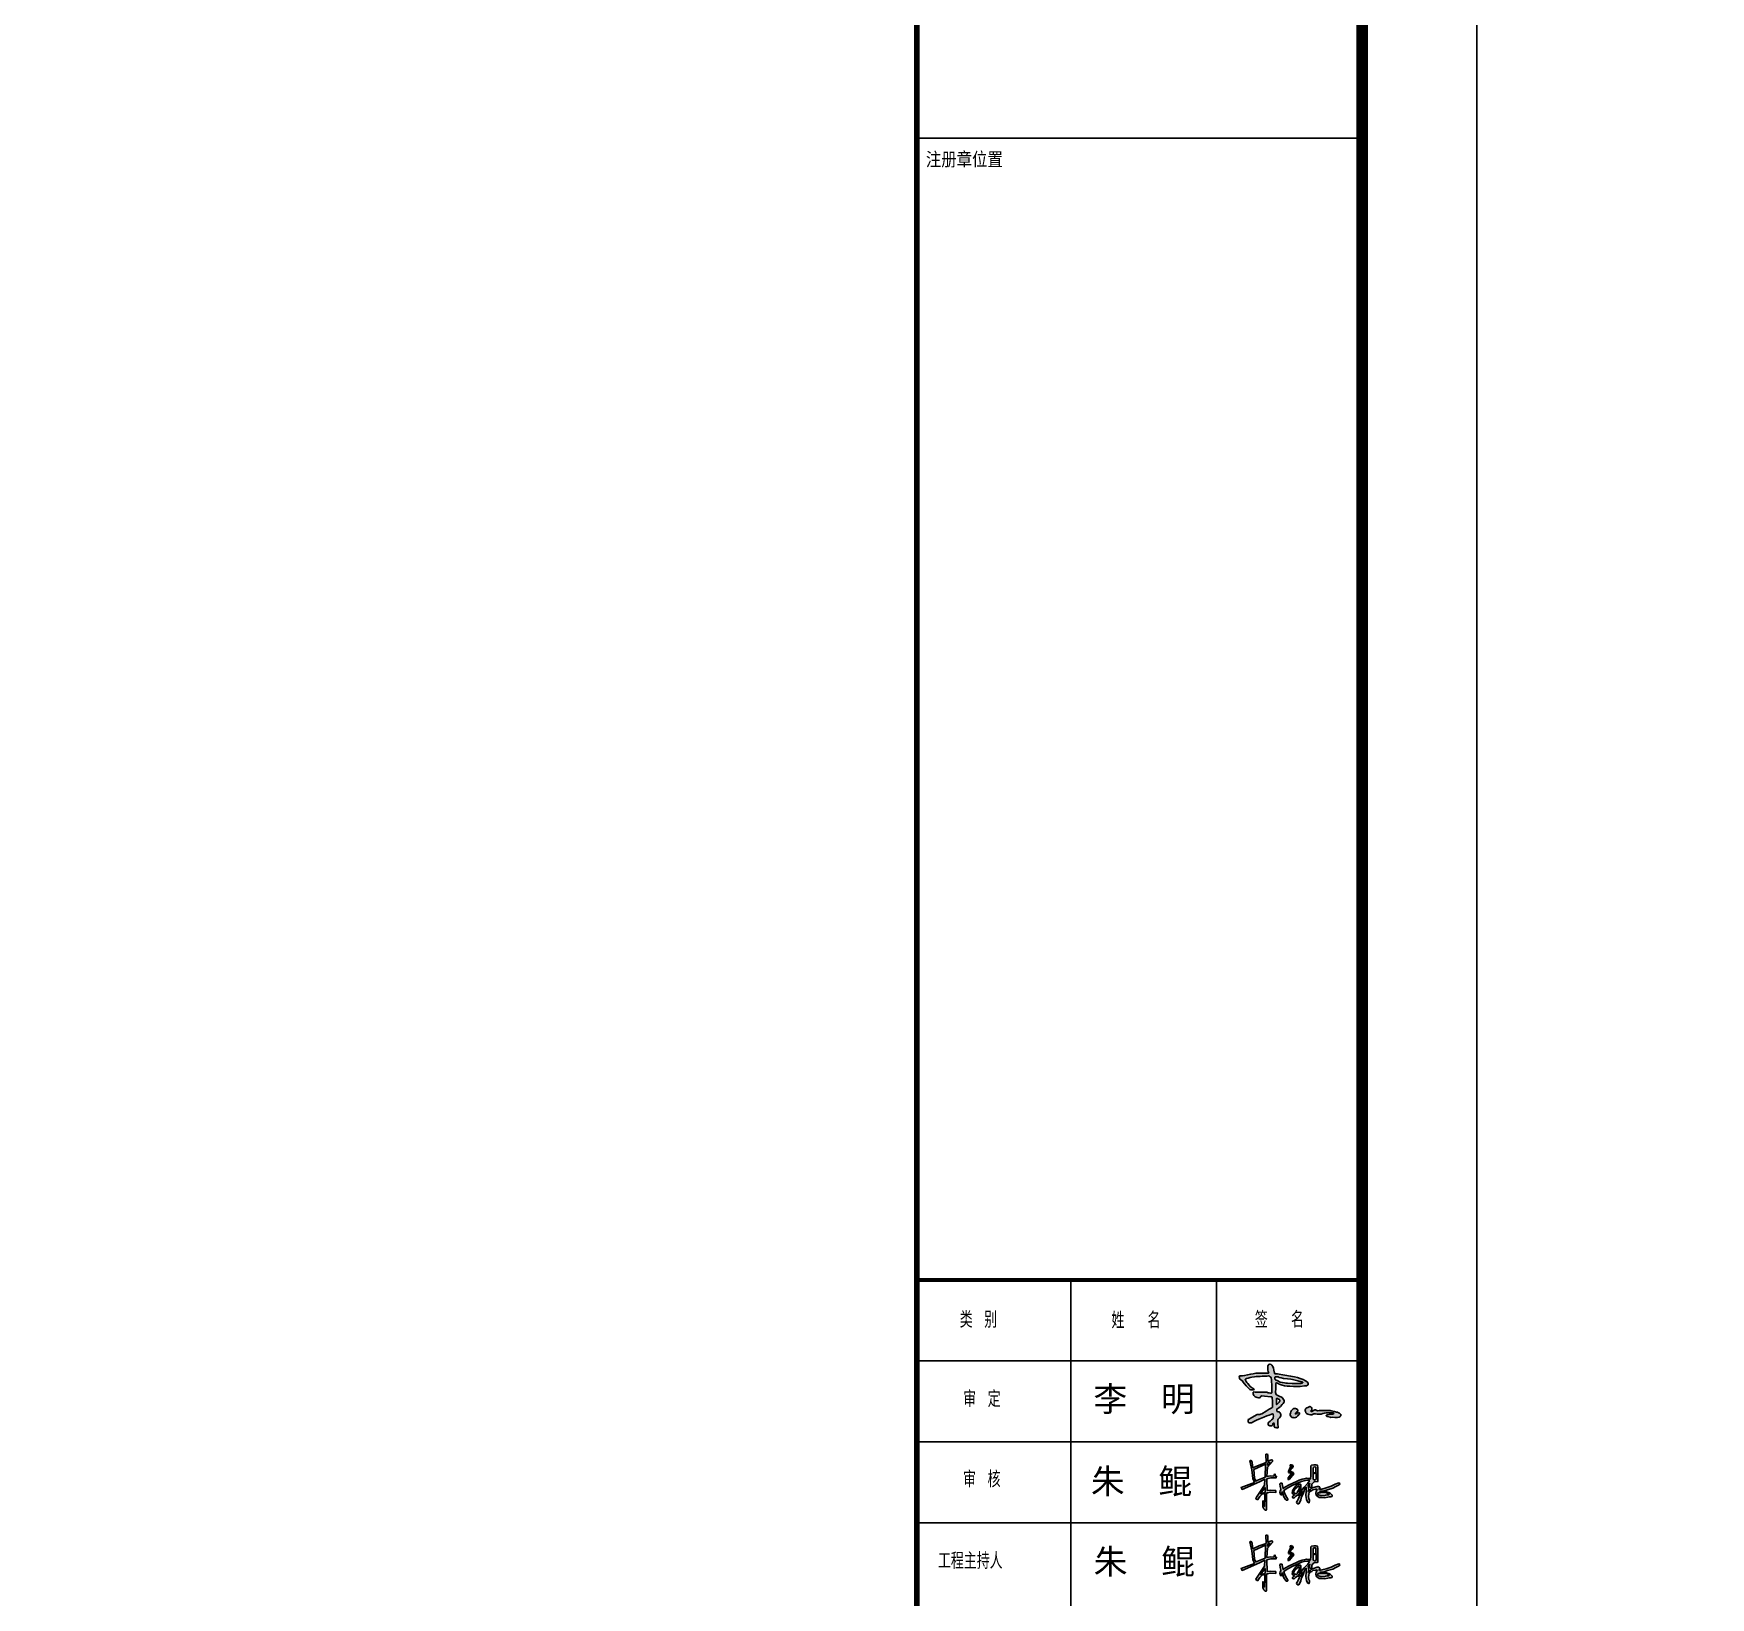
# Model space of a CAD drawing. Extents: x -21908402 to 2004492, y 83987 to 5079726.
# Drawn here: x 1932487 to 1947133, y 413663 to 427325 of the extents above; entities that cross this region are included whole.
import ezdxf

# ---------------------------------------------------------------- set-up
doc = ezdxf.new("R2010")
doc.units = 0
doc.header["$LTSCALE"] = 1000
doc.layers.get('0').update_dxf_attribs({"linetype": 'CONTINUOUS'})
for name, color, linetype in [('PP-PM-TK', 7, 'CONTINUOUS'), ('PUB_TEXT', 7, 'CONTINUOUS'), ('PUB_TITLE', 4, 'CONTINUOUS'), ('签名', 255, 'CONTINUOUS')]:
    doc.layers.add(name, color=color, linetype=linetype)
doc.styles.add('-黑体', font='simhei.ttf', dxfattribs={"width": 0.8})
doc.styles.add('TQ', font='txt.shx', dxfattribs={"width": 0.8, "bigfont": 'hztxt.shx'})

# ---------------------------------------------------------------- blocks, each defined once
blk = doc.blocks.new('TK')
h = blk.add_hatch(color=7)
h.paths.add_polyline_path([(1747238, 365304), (1747237, 365310), (1747238, 365314), (1747241, 365317), (1747248, 365318), (1747262, 365314), (1747274, 365308), (1747298, 365297), (1747324, 365289), (1747354, 365280), (1747386, 365277), (1747421, 365274), (1747472, 365271), (1747517, 365271), (1747558, 365272), (1747613, 365279), (1747642, 365282), (1747654, 365287), (1747663, 365295), (1747665, 365304), (1747663, 365316), (1747650, 365331), (1747627, 365346), (1747597, 365361), (1747560, 365374), (1747523, 365387), (1747485, 365396), (1747432, 365408), (1747356, 365421), (1747258, 365438), (1747243, 365439), (1747233, 365437), (1747227, 365439), (1747224, 365446), (1747221, 365455), (1747219, 365463), (1747214, 365486), (1747208, 365512), (1747200, 365533), (1747189, 365549), (1747176, 365559), (1747161, 365565), (1747146, 365560), (1747136, 365541), (1747135, 365517), (1747136, 365484), (1747139, 365466), (1747146, 365451), (1747142, 365446), (1747106, 365447), (1747070, 365448), (1747000, 365448), (1746976, 365445), (1746944, 365439), (1746910, 365433), (1746870, 365423), (1746831, 365415), (1746801, 365410), (1746780, 365413), (1746774, 365413), (1746764, 365407), (1746761, 365393), (1746767, 365369), (1746780, 365357), (1746795, 365351), (1746802, 365345), (1746809, 365331), (1746828, 365307), (1746850, 365282), (1746887, 365246), (1746899, 365234), (1746912, 365228), (1746930, 365227), (1746944, 365227), (1746956, 365232), (1746955, 365233), (1746955, 365234), (1746954, 365237), (1746952, 365241), (1746948, 365244), (1746939, 365247), (1746931, 365252), (1746917, 365261), (1746903, 365273), (1746888, 365290), (1746871, 365310), (1746860, 365323), (1746849, 365338), (1746842, 365352), (1746839, 365359), (1746839, 365365), (1746842, 365368), (1746854, 365375), (1746875, 365379), (1746902, 365387), (1746925, 365392), (1746960, 365398), (1746982, 365404), (1747007, 365403), (1747033, 365404), (1747059, 365405), (1747104, 365406), (1747126, 365408), (1747143, 365409), (1747158, 365405), (1747167, 365400), (1747174, 365392), (1747178, 365379), (1747181, 365362), (1747184, 365329), (1747186, 365300), (1747187, 365205), (1747186, 365187), (1747182, 365184), (1747171, 365186), (1747152, 365187), (1747141, 365189), (1747129, 365193), (1747124, 365196), (1747115, 365197), (1747069, 365197), (1747028, 365197), (1746990, 365196), (1746967, 365198), (1746952, 365200), (1746946, 365199), (1746943, 365196), (1746943, 365185), (1746943, 365173), (1746946, 365161), (1746949, 365154), (1746958, 365144), (1746967, 365137), (1746980, 365132), (1746996, 365126), (1747014, 365124), (1747023, 365124), (1747031, 365125), (1747035, 365126), (1747038, 365130), (1747041, 365136), (1747042, 365140), (1747044, 365143), (1747052, 365147), (1747089, 365145), (1747174, 365136), (1747181, 365136), (1747187, 365134), (1747192, 365130), (1747193, 365121), (1747194, 365081), (1747197, 365017), (1747197, 365008), (1747196, 365000), (1747192, 364995), (1747176, 364986), (1747150, 364972), (1747112, 364949), (1747054, 364914), (1747040, 364908), (1747029, 364904), (1747019, 364903), (1747008, 364903), (1746999, 364904), (1746992, 364903), (1746985, 364901), (1746905, 364854), (1746888, 364845), (1746879, 364838), (1746875, 364828), (1746875, 364818), (1746879, 364805), (1746882, 364799), (1746896, 364795), (1746912, 364795), (1746919, 364796), (1746930, 364801), (1746951, 364814), (1746986, 364832), (1747015, 364842), (1747039, 364850), (1747061, 364861), (1747083, 364871), (1747121, 364885), (1747154, 364897), (1747174, 364906), (1747184, 364908), (1747196, 364912), (1747204, 364910), (1747205, 364899), (1747207, 364882), (1747206, 364867), (1747205, 364858), (1747198, 364849), (1747184, 364835), (1747163, 364818), (1747143, 364800), (1747140, 364795), (1747139, 364784), (1747138, 364774), (1747144, 364763), (1747152, 364758), (1747161, 364756), (1747170, 364755), (1747177, 364756), (1747183, 364757), (1747190, 364759), (1747194, 364764), (1747197, 364767), (1747199, 364774), (1747199, 364778), (1747200, 364783), (1747201, 364787), (1747205, 364791), (1747207, 364792), (1747211, 364793), (1747215, 364791), (1747216, 364786), (1747217, 364776), (1747217, 364765), (1747218, 364749), (1747218, 364742), (1747222, 364737), (1747231, 364734), (1747242, 364733), (1747254, 364729), (1747263, 364728), (1747270, 364732), (1747270, 364748), (1747267, 364772), (1747264, 364824), (1747264, 364833), (1747269, 364842), (1747278, 364851), (1747289, 364861), (1747299, 364880), (1747305, 364891), (1747305, 364904), (1747302, 364914), (1747296, 364924), (1747286, 364933), (1747277, 364939), (1747268, 364941), (1747257, 364944), (1747254, 364948), (1747253, 364959), (1747252, 364969), (1747252, 364975), (1747277, 364990), (1747299, 365010), (1747321, 365035), (1747336, 365050), (1747344, 365061), (1747347, 365071), (1747347, 365088), (1747340, 365102), (1747330, 365115), (1747321, 365125), (1747314, 365133), (1747283, 365146), (1747255, 365158), (1747242, 365166), (1747238, 365178), (1747237, 365192), (1747238, 365246)])
h.paths.add_polyline_path([(1747257, 365349), (1747244, 365356), (1747236, 365360), (1747230, 365364), (1747227, 365369), (1747227, 365377), (1747227, 365391), (1747228, 365393), (1747230, 365395), (1747232, 365397), (1747237, 365399), (1747241, 365400), (1747248, 365400), (1747254, 365400), (1747260, 365399), (1747268, 365396), (1747285, 365391), (1747309, 365384), (1747341, 365377), (1747392, 365371), (1747435, 365366), (1747456, 365363), (1747491, 365356), (1747528, 365344), (1747573, 365333), (1747583, 365331), (1747589, 365329), (1747592, 365327), (1747592, 365325), (1747593, 365322), (1747589, 365318), (1747581, 365316), (1747566, 365310), (1747545, 365310), (1747516, 365311), (1747487, 365311), (1747455, 365310), (1747393, 365317), (1747372, 365317), (1747353, 365318), (1747326, 365323), (1747297, 365330)], flags=16)
h.paths.add_polyline_path([(1747254, 365115), (1747257, 365116), (1747262, 365115), (1747276, 365107), (1747282, 365105), (1747286, 365101), (1747289, 365098), (1747291, 365093), (1747291, 365085), (1747290, 365080), (1747287, 365074), (1747281, 365067), (1747273, 365057), (1747266, 365049), (1747259, 365043), (1747255, 365038), (1747252, 365036), (1747249, 365036), (1747247, 365037), (1747246, 365040), (1747246, 365045), (1747247, 365070), (1747248, 365084), (1747248, 365091), (1747249, 365095), (1747249, 365105), (1747250, 365112), (1747251, 365114)], flags=16)
h = blk.add_hatch(color=7)
h.paths.add_polyline_path([(1747537, 364900), (1747545, 364906), (1747548, 364912), (1747549, 364919), (1747549, 364924), (1747545, 364927), (1747541, 364929), (1747534, 364928), (1747526, 364927), (1747519, 364925), (1747515, 364921), (1747510, 364915), (1747504, 364912), (1747500, 364911), (1747496, 364912), (1747495, 364916), (1747497, 364921), (1747501, 364927), (1747515, 364938), (1747522, 364942), (1747527, 364949), (1747527, 364958), (1747526, 364964), (1747524, 364968), (1747516, 364973), (1747508, 364978), (1747497, 364982), (1747489, 364985), (1747479, 364985), (1747473, 364982), (1747467, 364978), (1747462, 364973), (1747453, 364966), (1747446, 364956), (1747436, 364938), (1747431, 364922), (1747427, 364908), (1747429, 364894), (1747435, 364881), (1747442, 364873), (1747452, 364866), (1747466, 364863), (1747479, 364862), (1747495, 364864), (1747508, 364868), (1747517, 364877), (1747526, 364889)])
h.paths.add_polyline_path([(1748047, 364933), (1748033, 364935), (1748021, 364938), (1748006, 364943), (1747988, 364946), (1747966, 364951), (1747949, 364956), (1747938, 364958), (1747928, 364958), (1747841, 364956), (1747825, 364956), (1747808, 364955), (1747789, 364954), (1747778, 364957), (1747773, 364959), (1747768, 364963), (1747761, 364966), (1747750, 364967), (1747745, 364963), (1747738, 364960), (1747731, 364957), (1747725, 364952), (1747719, 364946), (1747713, 364944), (1747708, 364945), (1747703, 364945), (1747700, 364948), (1747700, 364952), (1747702, 364955), (1747706, 364957), (1747709, 364960), (1747712, 364966), (1747713, 364973), (1747713, 364977), (1747712, 364985), (1747709, 364989), (1747706, 364995), (1747704, 364999), (1747699, 365004), (1747695, 365006), (1747691, 365008), (1747685, 365009), (1747682, 365008), (1747680, 365007), (1747677, 365006), (1747658, 364997), (1747645, 364990), (1747634, 364981), (1747629, 364974), (1747625, 364966), (1747624, 364956), (1747626, 364942), (1747634, 364926), (1747643, 364919), (1747657, 364910), (1747674, 364904), (1747694, 364898), (1747710, 364899), (1747721, 364903), (1747729, 364909), (1747736, 364912), (1747742, 364912), (1747761, 364912), (1747781, 364908), (1747807, 364907), (1747834, 364909), (1747856, 364916), (1747876, 364923), (1747899, 364926), (1747923, 364927), (1747948, 364928), (1747974, 364928), (1747986, 364927), (1747994, 364924), (1747997, 364921), (1747995, 364914), (1747988, 364910), (1747975, 364909), (1747958, 364907), (1747938, 364904), (1747915, 364901), (1747908, 364898), (1747904, 364896), (1747900, 364892), (1747900, 364888), (1747902, 364885), (1747905, 364881), (1747909, 364878), (1747916, 364877), (1747953, 364868), (1747960, 364867), (1747981, 364868), (1748014, 364866), (1748049, 364866), (1748071, 364870), (1748084, 364878), (1748092, 364888), (1748093, 364897), (1748091, 364905), (1748081, 364915), (1748073, 364920), (1748062, 364926)])
h = blk.add_hatch(color=7)
h.paths.add_polyline_path([(1747123, 364062), (1747174, 364073), (1747244, 364076), (1747249, 364093), (1747235, 364095), (1747232, 364121), (1747224, 364121), (1747213, 364096), (1747163, 364099), (1747123, 364091), (1747131, 364213), (1747195, 364290), (1747195, 364306), (1747181, 364309), (1747145, 364295), (1747135, 364291), (1747133, 364378), (1747120, 364385), (1747110, 364383), (1747112, 364276), (1747023, 364242), (1746945, 364208), (1746939, 364206), (1746930, 364274), (1746925, 364288), (1746917, 364300), (1746907, 364301), (1746899, 364295), (1746923, 364179), (1746938, 364064), (1746959, 364014), (1746784, 363949), (1746797, 363922), (1747024, 364023), (1747076, 364050), (1747095, 364056), (1747092, 363978), (1746984, 363822), (1746979, 363805), (1746982, 363797), (1746994, 363790), (1747005, 363789), (1747030, 363829), (1747062, 363861), (1747096, 363869), (1747094, 363814), (1747092, 363702), (1747083, 363733), (1747077, 363769), (1747067, 363772), (1747068, 363733), (1747069, 363695), (1747080, 363668), (1747099, 363649), (1747113, 363652), (1747119, 363663), (1747118, 363874), (1747130, 363876), (1747170, 363886), (1747238, 363882), (1747238, 363907), (1747167, 363911), (1747126, 363907)])
h.paths.add_polyline_path([(1747099, 364083), (1746990, 364038), (1746977, 364032), (1746961, 364071), (1746949, 364182), (1747102, 364254)], flags=16)
h.paths.add_polyline_path([(1747099, 363947), (1747099, 363882), (1747057, 363873), (1747039, 363865), (1747095, 363947)], flags=16)
h.paths.add_polyline_path([(1747131, 364241), (1747131, 364267), (1747143, 364274), (1747163, 364274), (1747155, 364260), (1747137, 364242)], flags=16)
h = blk.add_hatch(color=7)
h.paths.add_polyline_path([(1747750, 364026), (1747785, 364024), (1747791, 364030), (1747790, 364206), (1747783, 364241), (1747766, 364244), (1747737, 364243), (1747708, 364240), (1747696, 364230), (1747698, 364196), (1747698, 364104), (1747695, 364064), (1747690, 364057), (1747671, 364067), (1747642, 364068), (1747611, 364063), (1747584, 364055), (1747544, 364042), (1747508, 364025), (1747412, 363983), (1747366, 363957), (1747339, 363938), (1747334, 363936), (1747329, 363952), (1747326, 363972), (1747323, 363995), (1747321, 364004), (1747301, 364005), (1747292, 363997), (1747295, 363959), (1747307, 363924), (1747307, 363917), (1747297, 363903), (1747293, 363888), (1747298, 363862), (1747309, 363853), (1747317, 363853), (1747320, 363861), (1747318, 363868), (1747312, 363876), (1747318, 363887), (1747326, 363889), (1747329, 363865), (1747340, 363834), (1747352, 363811), (1747365, 363792), (1747375, 363781), (1747390, 363780), (1747397, 363786), (1747397, 363796), (1747392, 363803), (1747370, 363837), (1747354, 363878), (1747344, 363907), (1747389, 363939), (1747463, 363979), (1747532, 364009), (1747577, 364028), (1747609, 364037), (1747645, 364043), (1747668, 364043), (1747679, 364037), (1747657, 364005), (1747611, 363954), (1747578, 363919), (1747552, 363891), (1747545, 363891), (1747543, 363894), (1747542, 363897), (1747558, 363913), (1747566, 363934), (1747566, 363963), (1747566, 363985), (1747564, 363990), (1747551, 363992), (1747530, 363990), (1747507, 363974), (1747489, 363952), (1747469, 363925), (1747459, 363906), (1747456, 363894), (1747455, 363877), (1747460, 363863), (1747470, 363859), (1747482, 363855), (1747479, 363848), (1747466, 363837), (1747459, 363831), (1747459, 363815), (1747473, 363810), (1747481, 363812), (1747498, 363831), (1747514, 363842), (1747524, 363847), (1747538, 363846), (1747548, 363834), (1747537, 363804), (1747527, 363784), (1747517, 363769), (1747511, 363756), (1747514, 363744), (1747528, 363732), (1747539, 363733), (1747567, 363780), (1747573, 363814), (1747585, 363837), (1747600, 363878), (1747611, 363905), (1747614, 363926), (1747637, 363951), (1747636, 363896), (1747634, 363841), (1747640, 363789), (1747653, 363758), (1747672, 363749), (1747678, 363751), (1747681, 363773), (1747679, 363788), (1747672, 363798), (1747668, 363830), (1747671, 363864), (1747675, 363882), (1747691, 363897), (1747712, 363910), (1747726, 363919), (1747763, 363927), (1747776, 363928), (1747780, 363921), (1747769, 363898), (1747765, 363871), (1747773, 363842), (1747805, 363817), (1747839, 363815), (1747881, 363812), (1747920, 363819), (1747938, 363824), (1747961, 363825), (1747973, 363830), (1747978, 363840), (1747978, 363849), (1747969, 363856), (1747953, 363872), (1747932, 363882), (1747905, 363892), (1747863, 363895), (1747817, 363893), (1747818, 363898), (1747873, 363904), (1747916, 363918), (1747988, 363940), (1748024, 363961), (1748069, 363981), (1748076, 363994), (1748073, 364004), (1748065, 364009), (1748016, 363990), (1747964, 363967), (1747900, 363943), (1747843, 363927), (1747819, 363924), (1747806, 363923), (1747807, 363931), (1747816, 363943), (1747817, 363951), (1747811, 363958), (1747799, 363962), (1747782, 363962), (1747732, 363946), (1747705, 363937), (1747688, 363921), (1747674, 363904), (1747665, 363897), (1747661, 363897), (1747662, 363901), (1747666, 363906), (1747668, 363914), (1747670, 363918), (1747667, 363953), (1747664, 363973), (1747675, 363995), (1747685, 364000), (1747681, 363984), (1747681, 363962), (1747685, 363953), (1747698, 363948), (1747709, 363956), (1747710, 363974), (1747710, 363992), (1747730, 364011), (1747740, 364022)])
h.paths.add_polyline_path([(1747728, 364058), (1747729, 364075), (1747727, 364205), (1747735, 364215), (1747743, 364218), (1747760, 364216), (1747765, 364211), (1747767, 364057), (1747760, 364049), (1747750, 364050), (1747736, 364050)], flags=16)
h.paths.add_polyline_path([(1747791, 363880), (1747823, 363880), (1747848, 363882), (1747870, 363882), (1747893, 363883), (1747902, 363880), (1747919, 363871), (1747932, 363864), (1747938, 363855), (1747932, 363851), (1747909, 363851), (1747892, 363848), (1747876, 363842), (1747828, 363843), (1747815, 363848), (1747797, 363852), (1747789, 363858), (1747790, 363874)], flags=16)
h.paths.add_polyline_path([(1747545, 363966), (1747545, 363953), (1747544, 363940), (1747542, 363921), (1747535, 363911), (1747525, 363896), (1747517, 363879), (1747508, 363869), (1747496, 363870), (1747476, 363878), (1747473, 363888), (1747477, 363903), (1747483, 363915), (1747489, 363927), (1747508, 363945), (1747515, 363950), (1747521, 363956), (1747530, 363965), (1747538, 363969), (1747544, 363969)], flags=16)
h.paths.add_polyline_path([(1747587, 363897), (1747585, 363887), (1747580, 363874), (1747571, 363858), (1747570, 363847), (1747564, 363845), (1747560, 363847), (1747559, 363851), (1747558, 363857), (1747548, 363860), (1747537, 363861), (1747536, 363865), (1747537, 363869), (1747543, 363873), (1747560, 363880), (1747578, 363897), (1747580, 363898)], flags=16)
for points in [[(1747474, 364127), (1747466, 364143), (1747434, 364159), (1747430, 364164), (1747437, 364182), (1747452, 364200), (1747465, 364221), (1747462, 364241), (1747446, 364244), (1747443, 364246), (1747430, 364245), (1747426, 364231), (1747433, 364215), (1747418, 364191), (1747406, 364159), (1747406, 364145), (1747414, 364140), (1747432, 364140), (1747443, 364135), (1747444, 364130), (1747401, 364073), (1747401, 364056), (1747407, 364050), (1747417, 364057)], [(1747765, 364146), (1747728, 364140), (1747728, 364127), (1747766, 364134)], [(1747474, 363066), (1747466, 363083), (1747434, 363098), (1747430, 363104), (1747437, 363122), (1747452, 363139), (1747465, 363160), (1747462, 363180), (1747446, 363184), (1747443, 363186), (1747430, 363184), (1747426, 363171), (1747433, 363154), (1747418, 363130), (1747406, 363098), (1747406, 363085), (1747414, 363079), (1747432, 363079), (1747443, 363074), (1747444, 363070), (1747401, 363012), (1747401, 362995), (1747407, 362989), (1747417, 362997)], [(1747765, 363085), (1747728, 363079), (1747728, 363066), (1747766, 363073)]]:
    blk.add_hatch(color=7).paths.add_polyline_path(points)
h = blk.add_hatch(color=7)
h.paths.add_polyline_path([(1747123, 363001), (1747174, 363013), (1747244, 363015), (1747249, 363032), (1747235, 363034), (1747232, 363060), (1747224, 363060), (1747213, 363035), (1747163, 363038), (1747123, 363030), (1747131, 363153), (1747195, 363229), (1747195, 363245), (1747181, 363248), (1747145, 363234), (1747135, 363230), (1747133, 363317), (1747120, 363325), (1747110, 363323), (1747112, 363215), (1747023, 363182), (1746945, 363148), (1746939, 363146), (1746930, 363214), (1746925, 363227), (1746917, 363240), (1746907, 363240), (1746899, 363234), (1746923, 363118), (1746938, 363004), (1746959, 362954), (1746784, 362888), (1746797, 362861), (1747024, 362962), (1747076, 362989), (1747095, 362995), (1747092, 362917), (1746984, 362761), (1746979, 362745), (1746982, 362736), (1746994, 362729), (1747005, 362728), (1747030, 362768), (1747062, 362801), (1747096, 362808), (1747094, 362753), (1747092, 362642), (1747083, 362672), (1747077, 362709), (1747067, 362712), (1747068, 362673), (1747069, 362635), (1747080, 362607), (1747099, 362589), (1747113, 362591), (1747119, 362603), (1747118, 362813), (1747130, 362816), (1747170, 362825), (1747238, 362821), (1747238, 362847), (1747167, 362851), (1747126, 362846)])
h.paths.add_polyline_path([(1747099, 363022), (1746990, 362978), (1746977, 362972), (1746961, 363010), (1746949, 363122), (1747102, 363193)], flags=16)
h.paths.add_polyline_path([(1747099, 362886), (1747099, 362821), (1747057, 362813), (1747039, 362805), (1747095, 362886)], flags=16)
h.paths.add_polyline_path([(1747131, 363180), (1747131, 363206), (1747143, 363213), (1747163, 363213), (1747155, 363199), (1747137, 363181)], flags=16)
h = blk.add_hatch(color=7)
h.paths.add_polyline_path([(1747750, 362965), (1747785, 362963), (1747791, 362969), (1747790, 363146), (1747783, 363180), (1747766, 363184), (1747737, 363182), (1747708, 363179), (1747696, 363170), (1747698, 363135), (1747698, 363043), (1747695, 363004), (1747690, 362996), (1747671, 363006), (1747642, 363008), (1747611, 363002), (1747584, 362994), (1747544, 362982), (1747508, 362964), (1747412, 362923), (1747366, 362896), (1747339, 362877), (1747334, 362875), (1747329, 362891), (1747326, 362912), (1747323, 362935), (1747321, 362943), (1747301, 362944), (1747292, 362937), (1747295, 362898), (1747307, 362864), (1747307, 362856), (1747297, 362843), (1747293, 362827), (1747298, 362801), (1747309, 362792), (1747317, 362793), (1747320, 362801), (1747318, 362807), (1747312, 362816), (1747318, 362827), (1747326, 362828), (1747329, 362804), (1747340, 362773), (1747352, 362750), (1747365, 362732), (1747375, 362721), (1747390, 362720), (1747397, 362726), (1747397, 362735), (1747392, 362743), (1747370, 362776), (1747354, 362817), (1747344, 362847), (1747389, 362878), (1747463, 362918), (1747532, 362949), (1747577, 362968), (1747609, 362977), (1747645, 362982), (1747668, 362982), (1747679, 362976), (1747657, 362945), (1747611, 362893), (1747578, 362859), (1747552, 362830), (1747545, 362831), (1747543, 362833), (1747542, 362837), (1747558, 362852), (1747566, 362874), (1747566, 362902), (1747566, 362924), (1747564, 362930), (1747551, 362931), (1747530, 362929), (1747507, 362913), (1747489, 362892), (1747469, 362864), (1747459, 362845), (1747456, 362833), (1747455, 362816), (1747460, 362802), (1747470, 362798), (1747482, 362794), (1747479, 362787), (1747466, 362776), (1747459, 362770), (1747459, 362755), (1747473, 362749), (1747481, 362752), (1747498, 362770), (1747514, 362782), (1747524, 362787), (1747538, 362786), (1747548, 362774), (1747537, 362743), (1747527, 362724), (1747517, 362708), (1747511, 362696), (1747514, 362683), (1747528, 362671), (1747539, 362673), (1747567, 362720), (1747573, 362753), (1747585, 362776), (1747600, 362818), (1747611, 362845), (1747614, 362865), (1747637, 362890), (1747636, 362836), (1747634, 362780), (1747640, 362729), (1747653, 362697), (1747672, 362688), (1747678, 362690), (1747681, 362712), (1747679, 362728), (1747672, 362737), (1747668, 362769), (1747671, 362804), (1747675, 362822), (1747691, 362837), (1747712, 362849), (1747726, 362858), (1747763, 362866), (1747776, 362867), (1747780, 362861), (1747769, 362837), (1747765, 362810), (1747773, 362781), (1747805, 362757), (1747839, 362754), (1747881, 362752), (1747920, 362759), (1747938, 362763), (1747961, 362764), (1747973, 362769), (1747978, 362779), (1747978, 362788), (1747969, 362795), (1747953, 362811), (1747932, 362822), (1747905, 362831), (1747863, 362834), (1747817, 362832), (1747818, 362838), (1747873, 362844), (1747916, 362858), (1747988, 362879), (1748024, 362901), (1748069, 362921), (1748076, 362933), (1748073, 362944), (1748065, 362948), (1748016, 362929), (1747964, 362906), (1747900, 362882), (1747843, 362867), (1747819, 362863), (1747806, 362862), (1747807, 362871), (1747816, 362883), (1747817, 362890), (1747811, 362897), (1747799, 362902), (1747782, 362902), (1747732, 362885), (1747705, 362877), (1747688, 362860), (1747674, 362843), (1747665, 362836), (1747661, 362836), (1747662, 362840), (1747666, 362846), (1747668, 362853), (1747670, 362858), (1747667, 362893), (1747664, 362912), (1747675, 362934), (1747685, 362940), (1747681, 362923), (1747681, 362902), (1747685, 362893), (1747698, 362888), (1747709, 362895), (1747710, 362913), (1747710, 362931), (1747730, 362950), (1747740, 362961)])
h.paths.add_polyline_path([(1747728, 362997), (1747729, 363015), (1747727, 363144), (1747735, 363155), (1747743, 363157), (1747760, 363156), (1747765, 363150), (1747767, 362996), (1747760, 362989), (1747750, 362990), (1747736, 362989)], flags=16)
h.paths.add_polyline_path([(1747791, 362819), (1747823, 362820), (1747848, 362821), (1747870, 362822), (1747893, 362822), (1747902, 362819), (1747919, 362810), (1747932, 362803), (1747938, 362794), (1747932, 362790), (1747909, 362790), (1747892, 362788), (1747876, 362781), (1747828, 362783), (1747815, 362788), (1747797, 362792), (1747789, 362798), (1747790, 362813)], flags=16)
h.paths.add_polyline_path([(1747545, 362905), (1747545, 362893), (1747544, 362879), (1747542, 362861), (1747535, 362850), (1747525, 362836), (1747517, 362818), (1747508, 362809), (1747496, 362810), (1747476, 362818), (1747473, 362827), (1747477, 362842), (1747483, 362854), (1747489, 362867), (1747508, 362884), (1747515, 362889), (1747521, 362896), (1747530, 362905), (1747538, 362909), (1747544, 362909)], flags=16)
h.paths.add_polyline_path([(1747587, 362836), (1747585, 362826), (1747580, 362813), (1747571, 362798), (1747570, 362786), (1747564, 362785), (1747560, 362787), (1747559, 362790), (1747558, 362796), (1747548, 362799), (1747537, 362800), (1747536, 362804), (1747537, 362808), (1747543, 362812), (1747560, 362819), (1747578, 362836), (1747580, 362837)], flags=16)
for points in [[(1746956, 365232), (1746944, 365227), (1746930, 365227), (1746912, 365228), (1746899, 365234), (1746887, 365246), (1746850, 365282), (1746828, 365307), (1746809, 365331), (1746802, 365345), (1746795, 365351), (1746780, 365357), (1746767, 365369), (1746761, 365393), (1746764, 365407), (1746774, 365413), (1746780, 365413), (1746801, 365410), (1746831, 365415), (1746870, 365423), (1746910, 365433), (1746944, 365439), (1746976, 365445), (1747000, 365448), (1747070, 365448), (1747106, 365447), (1747142, 365446), (1747146, 365451), (1747139, 365466), (1747136, 365484), (1747135, 365517), (1747136, 365541), (1747146, 365560), (1747161, 365565), (1747176, 365559), (1747189, 365549), (1747200, 365533), (1747208, 365512), (1747214, 365486), (1747219, 365463), (1747221, 365455), (1747224, 365446), (1747227, 365439), (1747233, 365437), (1747243, 365439), (1747258, 365438), (1747356, 365421), (1747432, 365408), (1747485, 365396), (1747523, 365387), (1747560, 365374), (1747597, 365361), (1747627, 365346), (1747650, 365331), (1747663, 365316), (1747665, 365304), (1747663, 365295), (1747654, 365287), (1747642, 365282), (1747613, 365279), (1747558, 365272), (1747517, 365271), (1747472, 365271), (1747421, 365274), (1747386, 365277), (1747354, 365280), (1747324, 365289), (1747298, 365297), (1747274, 365308), (1747262, 365314), (1747248, 365318), (1747241, 365317), (1747238, 365314), (1747237, 365310), (1747238, 365304), (1747238, 365246), (1747237, 365192), (1747238, 365178), (1747242, 365166), (1747255, 365158), (1747283, 365146), (1747314, 365133), (1747321, 365125), (1747330, 365115), (1747340, 365102), (1747347, 365088), (1747347, 365071), (1747344, 365061), (1747336, 365050), (1747321, 365035), (1747299, 365010), (1747277, 364990), (1747252, 364975), (1747252, 364969), (1747253, 364959), (1747254, 364948), (1747257, 364944), (1747268, 364941), (1747277, 364939), (1747286, 364933), (1747296, 364924), (1747302, 364914), (1747305, 364904), (1747305, 364891), (1747299, 364880), (1747289, 364861), (1747278, 364851), (1747269, 364842), (1747264, 364833), (1747264, 364824), (1747267, 364772), (1747270, 364748), (1747270, 364732), (1747263, 364728), (1747254, 364729), (1747242, 364733), (1747231, 364734), (1747222, 364737), (1747218, 364742), (1747218, 364749), (1747217, 364765), (1747217, 364776), (1747216, 364786), (1747215, 364791), (1747211, 364793), (1747207, 364792), (1747205, 364791), (1747201, 364787), (1747200, 364783), (1747199, 364778), (1747199, 364774), (1747197, 364767), (1747194, 364764), (1747190, 364759), (1747183, 364757), (1747177, 364756), (1747170, 364755), (1747161, 364756), (1747152, 364758), (1747144, 364763), (1747138, 364774), (1747139, 364784), (1747140, 364795), (1747143, 364800), (1747163, 364818), (1747184, 364835), (1747198, 364849), (1747205, 364858), (1747206, 364867), (1747207, 364882), (1747205, 364899), (1747204, 364910), (1747196, 364912), (1747184, 364908), (1747174, 364906), (1747154, 364897), (1747121, 364885), (1747083, 364871), (1747061, 364861), (1747039, 364850), (1747015, 364842), (1746986, 364832), (1746951, 364814), (1746930, 364801), (1746919, 364796), (1746912, 364795), (1746896, 364795), (1746882, 364799), (1746879, 364805), (1746875, 364818), (1746875, 364828), (1746879, 364838), (1746888, 364845), (1746905, 364854), (1746985, 364901), (1746992, 364903), (1746999, 364904), (1747008, 364903), (1747019, 364903), (1747029, 364904), (1747040, 364908), (1747054, 364914), (1747112, 364949), (1747150, 364972), (1747176, 364986), (1747192, 364995), (1747196, 365000), (1747197, 365008), (1747197, 365017), (1747194, 365081), (1747193, 365121), (1747192, 365130), (1747187, 365134), (1747181, 365136), (1747174, 365136), (1747089, 365145), (1747052, 365147), (1747044, 365143), (1747042, 365140), (1747041, 365136), (1747038, 365130), (1747035, 365126), (1747031, 365125), (1747023, 365124), (1747014, 365124), (1746996, 365126), (1746980, 365132), (1746967, 365137), (1746958, 365144), (1746949, 365154), (1746946, 365161), (1746943, 365173), (1746943, 365185), (1746943, 365196), (1746946, 365199), (1746952, 365200), (1746967, 365198), (1746990, 365196), (1747028, 365197), (1747069, 365197), (1747115, 365197), (1747124, 365196), (1747129, 365193), (1747141, 365189), (1747152, 365187), (1747171, 365186), (1747182, 365184), (1747186, 365187), (1747187, 365205), (1747186, 365300), (1747184, 365329), (1747181, 365362), (1747178, 365379), (1747174, 365392), (1747167, 365400), (1747158, 365405), (1747143, 365409), (1747126, 365408), (1747104, 365406), (1747059, 365405), (1747033, 365404), (1747007, 365403), (1746982, 365404), (1746960, 365398), (1746925, 365392), (1746902, 365387), (1746875, 365379), (1746854, 365375), (1746842, 365368), (1746839, 365365), (1746839, 365359), (1746842, 365352), (1746849, 365338), (1746860, 365323), (1746871, 365310), (1746888, 365290), (1746903, 365273), (1746917, 365261), (1746931, 365252), (1746939, 365247), (1746948, 365244), (1746952, 365241), (1746954, 365237), (1746955, 365234), (1746955, 365233)], [(1747227, 365391), (1747227, 365377), (1747227, 365369), (1747230, 365364), (1747236, 365360), (1747244, 365356), (1747257, 365349), (1747297, 365330), (1747326, 365323), (1747353, 365318), (1747372, 365317), (1747393, 365317), (1747455, 365310), (1747487, 365311), (1747516, 365311), (1747545, 365310), (1747566, 365310), (1747581, 365316), (1747589, 365318), (1747593, 365322), (1747592, 365325), (1747592, 365327), (1747589, 365329), (1747583, 365331), (1747573, 365333), (1747528, 365344), (1747491, 365356), (1747456, 365363), (1747435, 365366), (1747392, 365371), (1747341, 365377), (1747309, 365384), (1747285, 365391), (1747268, 365396), (1747260, 365399), (1747254, 365400), (1747248, 365400), (1747241, 365400), (1747237, 365399), (1747232, 365397), (1747230, 365395), (1747228, 365393)], [(1747249, 365095), (1747249, 365105), (1747250, 365112), (1747251, 365114), (1747254, 365115), (1747257, 365116), (1747262, 365115), (1747276, 365107), (1747282, 365105), (1747286, 365101), (1747289, 365098), (1747291, 365093), (1747291, 365085), (1747290, 365080), (1747287, 365074), (1747281, 365067), (1747273, 365057), (1747266, 365049), (1747259, 365043), (1747255, 365038), (1747252, 365036), (1747249, 365036), (1747247, 365037), (1747246, 365040), (1747246, 365045), (1747247, 365070), (1747248, 365084), (1747248, 365091)], [(1747473, 364982), (1747479, 364985), (1747489, 364985), (1747497, 364982), (1747508, 364978), (1747516, 364973), (1747524, 364968), (1747526, 364964), (1747527, 364958), (1747527, 364949), (1747522, 364942), (1747515, 364938), (1747501, 364927), (1747497, 364921), (1747495, 364916), (1747496, 364912), (1747500, 364911), (1747504, 364912), (1747510, 364915), (1747515, 364921), (1747519, 364925), (1747526, 364927), (1747534, 364928), (1747541, 364929), (1747545, 364927), (1747549, 364924), (1747549, 364919), (1747548, 364912), (1747545, 364906), (1747537, 364900), (1747526, 364889), (1747517, 364877), (1747508, 364868), (1747495, 364864), (1747479, 364862), (1747466, 364863), (1747452, 364866), (1747442, 364873), (1747435, 364881), (1747429, 364894), (1747427, 364908), (1747431, 364922), (1747436, 364938), (1747446, 364956), (1747453, 364966), (1747462, 364973), (1747467, 364978)], [(1747677, 365006), (1747658, 364997), (1747645, 364990), (1747634, 364981), (1747629, 364974), (1747625, 364966), (1747624, 364956), (1747626, 364942), (1747634, 364926), (1747643, 364919), (1747657, 364910), (1747674, 364904), (1747694, 364898), (1747710, 364899), (1747721, 364903), (1747729, 364909), (1747736, 364912), (1747742, 364912), (1747761, 364912), (1747781, 364908), (1747807, 364907), (1747834, 364909), (1747856, 364916), (1747876, 364923), (1747899, 364926), (1747923, 364927), (1747948, 364928), (1747974, 364928), (1747986, 364927), (1747994, 364924), (1747997, 364921), (1747995, 364914), (1747988, 364910), (1747975, 364909), (1747958, 364907), (1747938, 364904), (1747915, 364901), (1747908, 364898), (1747904, 364896), (1747900, 364892), (1747900, 364888), (1747902, 364885), (1747905, 364881), (1747909, 364878), (1747916, 364877), (1747953, 364868), (1747960, 364867), (1747981, 364868), (1748014, 364866), (1748049, 364866), (1748071, 364870), (1748084, 364878), (1748092, 364888), (1748093, 364897), (1748091, 364905), (1748081, 364915), (1748073, 364920), (1748062, 364926), (1748047, 364933), (1748033, 364935), (1748021, 364938), (1748006, 364943), (1747988, 364946), (1747966, 364951), (1747949, 364956), (1747938, 364958), (1747928, 364958), (1747841, 364956), (1747825, 364956), (1747808, 364955), (1747789, 364954), (1747778, 364957), (1747773, 364959), (1747768, 364963), (1747761, 364966), (1747750, 364967), (1747745, 364963), (1747738, 364960), (1747731, 364957), (1747725, 364952), (1747719, 364946), (1747713, 364944), (1747708, 364945), (1747703, 364945), (1747700, 364948), (1747700, 364952), (1747702, 364955), (1747706, 364957), (1747709, 364960), (1747712, 364966), (1747713, 364973), (1747713, 364977), (1747712, 364985), (1747709, 364989), (1747706, 364995), (1747704, 364999), (1747699, 365004), (1747695, 365006), (1747691, 365008), (1747685, 365009), (1747682, 365008), (1747680, 365007)], [(1747096, 363869), (1747094, 363814), (1747092, 363702), (1747083, 363733), (1747077, 363769), (1747067, 363772), (1747068, 363733), (1747069, 363695), (1747080, 363668), (1747099, 363649), (1747113, 363652), (1747119, 363663), (1747118, 363874), (1747130, 363876), (1747170, 363886), (1747238, 363882), (1747238, 363907), (1747167, 363911), (1747126, 363907), (1747123, 364062), (1747174, 364073), (1747244, 364076), (1747249, 364093), (1747235, 364095), (1747232, 364121), (1747224, 364121), (1747213, 364096), (1747163, 364099), (1747123, 364091), (1747131, 364213), (1747195, 364290), (1747195, 364306), (1747181, 364309), (1747145, 364295), (1747135, 364291), (1747133, 364378), (1747120, 364385), (1747110, 364383), (1747112, 364276), (1747023, 364242), (1746945, 364208), (1746939, 364206), (1746930, 364274), (1746925, 364288), (1746917, 364300), (1746907, 364301), (1746899, 364295), (1746923, 364179), (1746938, 364064), (1746959, 364014), (1746784, 363949), (1746797, 363922), (1747024, 364023), (1747076, 364050), (1747095, 364056), (1747092, 363978), (1746984, 363822), (1746979, 363805), (1746982, 363797), (1746994, 363790), (1747005, 363789), (1747030, 363829), (1747062, 363861)], [(1747321, 364004), (1747301, 364005), (1747292, 363997), (1747295, 363959), (1747307, 363924), (1747307, 363917), (1747297, 363903), (1747293, 363888), (1747298, 363862), (1747309, 363853), (1747317, 363853), (1747320, 363861), (1747318, 363868), (1747312, 363876), (1747318, 363887), (1747326, 363889), (1747329, 363865), (1747340, 363834), (1747352, 363811), (1747365, 363792), (1747375, 363781), (1747390, 363780), (1747397, 363786), (1747397, 363796), (1747392, 363803), (1747370, 363837), (1747354, 363878), (1747344, 363907), (1747389, 363939), (1747463, 363979), (1747532, 364009), (1747577, 364028), (1747609, 364037), (1747645, 364043), (1747668, 364043), (1747679, 364037), (1747657, 364005), (1747611, 363954), (1747578, 363919), (1747552, 363891), (1747545, 363891), (1747543, 363894), (1747542, 363897), (1747558, 363913), (1747566, 363934), (1747566, 363963), (1747566, 363985), (1747564, 363990), (1747551, 363992), (1747530, 363990), (1747507, 363974), (1747489, 363952), (1747469, 363925), (1747459, 363906), (1747456, 363894), (1747455, 363877), (1747460, 363863), (1747470, 363859), (1747482, 363855), (1747479, 363848), (1747466, 363837), (1747459, 363831), (1747459, 363815), (1747473, 363810), (1747481, 363812), (1747498, 363831), (1747514, 363842), (1747524, 363847), (1747538, 363846), (1747548, 363834), (1747537, 363804), (1747527, 363784), (1747517, 363769), (1747511, 363756), (1747514, 363744), (1747528, 363732), (1747539, 363733), (1747567, 363780), (1747573, 363814), (1747585, 363837), (1747600, 363878), (1747611, 363905), (1747614, 363926), (1747637, 363951), (1747636, 363896), (1747634, 363841), (1747640, 363789), (1747653, 363758), (1747672, 363749), (1747678, 363751), (1747681, 363773), (1747679, 363788), (1747672, 363798), (1747668, 363830), (1747671, 363864), (1747675, 363882), (1747691, 363897), (1747712, 363910), (1747726, 363919), (1747763, 363927), (1747776, 363928), (1747780, 363921), (1747769, 363898), (1747765, 363871), (1747773, 363842), (1747805, 363817), (1747839, 363815), (1747881, 363812), (1747920, 363819), (1747938, 363824), (1747961, 363825), (1747973, 363830), (1747978, 363840), (1747978, 363849), (1747969, 363856), (1747953, 363872), (1747932, 363882), (1747905, 363892), (1747863, 363895), (1747817, 363893), (1747818, 363898), (1747873, 363904), (1747916, 363918), (1747988, 363940), (1748024, 363961), (1748069, 363981), (1748076, 363994), (1748073, 364004), (1748065, 364009), (1748016, 363990), (1747964, 363967), (1747900, 363943), (1747843, 363927), (1747819, 363924), (1747806, 363923), (1747807, 363931), (1747816, 363943), (1747817, 363951), (1747811, 363958), (1747799, 363962), (1747782, 363962), (1747732, 363946), (1747705, 363937), (1747688, 363921), (1747674, 363904), (1747665, 363897), (1747661, 363897), (1747662, 363901), (1747666, 363906), (1747668, 363914), (1747670, 363918), (1747667, 363953), (1747664, 363973), (1747675, 363995), (1747685, 364000), (1747681, 363984), (1747681, 363962), (1747685, 363953), (1747698, 363948), (1747709, 363956), (1747710, 363974), (1747710, 363992), (1747730, 364011), (1747740, 364022), (1747750, 364026), (1747785, 364024), (1747791, 364030), (1747790, 364206), (1747783, 364241), (1747766, 364244), (1747737, 364243), (1747708, 364240), (1747696, 364230), (1747698, 364196), (1747698, 364104), (1747695, 364064), (1747690, 364057), (1747671, 364067), (1747642, 364068), (1747611, 364063), (1747584, 364055), (1747544, 364042), (1747508, 364025), (1747412, 363983), (1747366, 363957), (1747339, 363938), (1747334, 363936), (1747329, 363952), (1747326, 363972), (1747323, 363995)], [(1747443, 364246), (1747430, 364245), (1747426, 364231), (1747433, 364215), (1747418, 364191), (1747406, 364159), (1747406, 364145), (1747414, 364140), (1747432, 364140), (1747443, 364135), (1747444, 364130), (1747401, 364073), (1747401, 364056), (1747407, 364050), (1747417, 364057), (1747474, 364127), (1747466, 364143), (1747434, 364159), (1747430, 364164), (1747437, 364182), (1747452, 364200), (1747465, 364221), (1747462, 364241), (1747446, 364244), (1747446, 364244), (1747446, 364244)], [(1747727, 364205), (1747735, 364215), (1747743, 364218), (1747760, 364216), (1747765, 364211), (1747767, 364057), (1747760, 364049), (1747750, 364050), (1747736, 364050), (1747728, 364058), (1747729, 364075), (1747727, 364205)], [(1747096, 362808), (1747094, 362753), (1747092, 362642), (1747083, 362672), (1747077, 362709), (1747067, 362712), (1747068, 362673), (1747069, 362635), (1747080, 362607), (1747099, 362589), (1747113, 362591), (1747119, 362603), (1747118, 362813), (1747130, 362816), (1747170, 362825), (1747238, 362821), (1747238, 362847), (1747167, 362851), (1747126, 362846), (1747123, 363001), (1747174, 363013), (1747244, 363015), (1747249, 363032), (1747235, 363034), (1747232, 363060), (1747224, 363060), (1747213, 363035), (1747163, 363038), (1747123, 363030), (1747131, 363153), (1747195, 363229), (1747195, 363245), (1747181, 363248), (1747145, 363234), (1747135, 363230), (1747133, 363317), (1747120, 363325), (1747110, 363323), (1747112, 363215), (1747023, 363182), (1746945, 363148), (1746939, 363146), (1746930, 363214), (1746925, 363227), (1746917, 363240), (1746907, 363240), (1746899, 363234), (1746923, 363118), (1746938, 363004), (1746959, 362954), (1746784, 362888), (1746797, 362861), (1747024, 362962), (1747076, 362989), (1747095, 362995), (1747092, 362917), (1746984, 362761), (1746979, 362745), (1746982, 362736), (1746994, 362729), (1747005, 362728), (1747030, 362768), (1747062, 362801)], [(1747321, 362943), (1747301, 362944), (1747292, 362937), (1747295, 362898), (1747307, 362864), (1747307, 362856), (1747297, 362843), (1747293, 362827), (1747298, 362801), (1747309, 362792), (1747317, 362793), (1747320, 362801), (1747318, 362807), (1747312, 362816), (1747318, 362827), (1747326, 362828), (1747329, 362804), (1747340, 362773), (1747352, 362750), (1747365, 362732), (1747375, 362721), (1747390, 362720), (1747397, 362726), (1747397, 362735), (1747392, 362743), (1747370, 362776), (1747354, 362817), (1747344, 362847), (1747389, 362878), (1747463, 362918), (1747532, 362949), (1747577, 362968), (1747609, 362977), (1747645, 362982), (1747668, 362982), (1747679, 362976), (1747657, 362945), (1747611, 362893), (1747578, 362859), (1747552, 362830), (1747545, 362831), (1747543, 362833), (1747542, 362837), (1747558, 362852), (1747566, 362874), (1747566, 362902), (1747566, 362924), (1747564, 362930), (1747551, 362931), (1747530, 362929), (1747507, 362913), (1747489, 362892), (1747469, 362864), (1747459, 362845), (1747456, 362833), (1747455, 362816), (1747460, 362802), (1747470, 362798), (1747482, 362794), (1747479, 362787), (1747466, 362776), (1747459, 362770), (1747459, 362755), (1747473, 362749), (1747481, 362752), (1747498, 362770), (1747514, 362782), (1747524, 362787), (1747538, 362786), (1747548, 362774), (1747537, 362743), (1747527, 362724), (1747517, 362708), (1747511, 362696), (1747514, 362683), (1747528, 362671), (1747539, 362673), (1747567, 362720), (1747573, 362753), (1747585, 362776), (1747600, 362818), (1747611, 362845), (1747614, 362865), (1747637, 362890), (1747636, 362836), (1747634, 362780), (1747640, 362729), (1747653, 362697), (1747672, 362688), (1747678, 362690), (1747681, 362712), (1747679, 362728), (1747672, 362737), (1747668, 362769), (1747671, 362804), (1747675, 362822), (1747691, 362837), (1747712, 362849), (1747726, 362858), (1747763, 362866), (1747776, 362867), (1747780, 362861), (1747769, 362837), (1747765, 362810), (1747773, 362781), (1747805, 362757), (1747839, 362754), (1747881, 362752), (1747920, 362759), (1747938, 362763), (1747961, 362764), (1747973, 362769), (1747978, 362779), (1747978, 362788), (1747969, 362795), (1747953, 362811), (1747932, 362822), (1747905, 362831), (1747863, 362834), (1747817, 362832), (1747818, 362838), (1747873, 362844), (1747916, 362858), (1747988, 362879), (1748024, 362901), (1748069, 362921), (1748076, 362933), (1748073, 362944), (1748065, 362948), (1748016, 362929), (1747964, 362906), (1747900, 362882), (1747843, 362867), (1747819, 362863), (1747806, 362862), (1747807, 362871), (1747816, 362883), (1747817, 362890), (1747811, 362897), (1747799, 362902), (1747782, 362902), (1747732, 362885), (1747705, 362877), (1747688, 362860), (1747674, 362843), (1747665, 362836), (1747661, 362836), (1747662, 362840), (1747666, 362846), (1747668, 362853), (1747670, 362858), (1747667, 362893), (1747664, 362912), (1747675, 362934), (1747685, 362940), (1747681, 362923), (1747681, 362902), (1747685, 362893), (1747698, 362888), (1747709, 362895), (1747710, 362913), (1747710, 362931), (1747730, 362950), (1747740, 362961), (1747750, 362965), (1747785, 362963), (1747791, 362969), (1747790, 363146), (1747783, 363180), (1747766, 363184), (1747737, 363182), (1747708, 363179), (1747696, 363170), (1747698, 363135), (1747698, 363043), (1747695, 363004), (1747690, 362996), (1747671, 363006), (1747642, 363008), (1747611, 363002), (1747584, 362994), (1747544, 362982), (1747508, 362964), (1747412, 362923), (1747366, 362896), (1747339, 362877), (1747334, 362875), (1747329, 362891), (1747326, 362912), (1747323, 362935)], [(1747443, 363186), (1747430, 363184), (1747426, 363171), (1747433, 363154), (1747418, 363130), (1747406, 363098), (1747406, 363085), (1747414, 363079), (1747432, 363079), (1747443, 363074), (1747444, 363070), (1747401, 363012), (1747401, 362995), (1747407, 362989), (1747417, 362997), (1747474, 363066), (1747466, 363083), (1747434, 363098), (1747430, 363104), (1747437, 363122), (1747452, 363139), (1747465, 363160), (1747462, 363180), (1747446, 363184), (1747446, 363184), (1747446, 363184)], [(1747727, 363144), (1747735, 363155), (1747743, 363157), (1747760, 363156), (1747765, 363150), (1747767, 362996), (1747760, 362989), (1747750, 362990), (1747736, 362989), (1747728, 362997), (1747729, 363015), (1747727, 363144)]]:
    blk.add_lwpolyline(points, close=True)
for points in [[(1746949, 364182), (1747102, 364254), (1747099, 364083), (1746990, 364038), (1746977, 364032), (1746961, 364071), (1746949, 364182)], [(1747131, 364267), (1747143, 364274), (1747163, 364274), (1747155, 364260), (1747137, 364242), (1747131, 364241), (1747131, 364267)], [(1747728, 364140), (1747765, 364146), (1747766, 364134), (1747728, 364127), (1747728, 364140)], [(1747095, 363947), (1747039, 363865), (1747057, 363873), (1747099, 363882), (1747099, 363947), (1747095, 363947)], [(1747508, 363945), (1747489, 363927), (1747483, 363915), (1747477, 363903), (1747473, 363888), (1747476, 363878), (1747496, 363870), (1747508, 363869), (1747517, 363879), (1747525, 363896), (1747535, 363911), (1747542, 363921), (1747544, 363940), (1747545, 363953), (1747545, 363966), (1747544, 363969), (1747538, 363969), (1747530, 363965), (1747521, 363956), (1747515, 363950), (1747508, 363945)], [(1747578, 363897), (1747560, 363880), (1747543, 363873), (1747537, 363869), (1747536, 363865), (1747537, 363861), (1747548, 363860), (1747558, 363857), (1747559, 363851), (1747560, 363847), (1747564, 363845), (1747570, 363847), (1747571, 363858), (1747580, 363874), (1747585, 363887), (1747587, 363897), (1747580, 363898), (1747578, 363897)], [(1747823, 363880), (1747848, 363882), (1747870, 363882), (1747893, 363883), (1747902, 363880), (1747919, 363871), (1747932, 363864), (1747938, 363855), (1747932, 363851), (1747909, 363851), (1747892, 363848), (1747876, 363842), (1747828, 363843), (1747815, 363848), (1747797, 363852), (1747789, 363858), (1747790, 363874), (1747791, 363880), (1747823, 363880)], [(1746949, 363122), (1747102, 363193), (1747099, 363022), (1746990, 362978), (1746977, 362972), (1746961, 363010), (1746949, 363122)], [(1747131, 363206), (1747143, 363213), (1747163, 363213), (1747155, 363199), (1747137, 363181), (1747131, 363180), (1747131, 363206)], [(1747728, 363079), (1747765, 363085), (1747766, 363073), (1747728, 363066), (1747728, 363079)], [(1747095, 362886), (1747039, 362805), (1747057, 362813), (1747099, 362821), (1747099, 362886), (1747095, 362886)], [(1747508, 362884), (1747489, 362867), (1747483, 362854), (1747477, 362842), (1747473, 362827), (1747476, 362818), (1747496, 362810), (1747508, 362809), (1747517, 362818), (1747525, 362836), (1747535, 362850), (1747542, 362861), (1747544, 362879), (1747545, 362893), (1747545, 362905), (1747544, 362909), (1747538, 362909), (1747530, 362905), (1747521, 362896), (1747515, 362889), (1747508, 362884)], [(1747578, 362836), (1747560, 362819), (1747543, 362812), (1747537, 362808), (1747536, 362804), (1747537, 362800), (1747548, 362799), (1747558, 362796), (1747559, 362790), (1747560, 362787), (1747564, 362785), (1747570, 362786), (1747571, 362798), (1747580, 362813), (1747585, 362826), (1747587, 362836), (1747580, 362837), (1747578, 362836)], [(1747823, 362820), (1747848, 362821), (1747870, 362822), (1747893, 362822), (1747902, 362819), (1747919, 362810), (1747932, 362803), (1747938, 362794), (1747932, 362790), (1747909, 362790), (1747892, 362788), (1747876, 362781), (1747828, 362783), (1747815, 362788), (1747797, 362792), (1747789, 362798), (1747790, 362813), (1747791, 362819), (1747823, 362820)]]:
    blk.add_lwpolyline(points)
at = {"layer": 'PP-PM-TK', "color": 4}
blk.add_line((1742537, 381629), (1748371, 381629), dxfattribs=at)
at = {"layer": 'PP-PM-TK', "color": 4, "const_width": 74.2}
blk.add_lwpolyline([(1742537, 401993), (1742537, 341993)], dxfattribs=at)
at = {"layer": 'PUB_TITLE', "color": 4}
for p, q in [((1744552, 359243), (1744552, 366668)), ((1746461, 359243), (1746461, 366668)), ((1742537, 365607), (1748371, 365607)), ((1742537, 364546), (1748371, 364546)), ((1742537, 363486), (1748371, 363486))]:
    blk.add_line(p, q, dxfattribs=at)
at = {"layer": 'PUB_TITLE', "color": 4, "const_width": 53}
blk.add_lwpolyline([(1742537, 366668), (1748371, 366668)], dxfattribs=at)
at = {"layer": 'PUB_TEXT', "color": 2, "style": 'TQ'}
blk.add_text('注册章位置', height=201.5, dxfattribs=at).set_placement((1742655, 381244))
at = {"layer": 'PUB_TEXT', "color": 2, "char_height": 212.1, "width": 1781.71, "attachment_point": 1, "style": 'TQ'}
for s, insert in [('类 别', (1743098, 366253)), ('姓  名', (1745086, 366245)), ('签  名', (1746965, 366254)), ('审 定', (1743144, 365213)), ('审 核', (1743142, 364162)), ('工程主持人', (1742812, 363093))]:
    blk.add_mtext(s, dxfattribs=dict(at, insert=insert))
at = {"layer": '签名', "linetype": 'CONTINUOUS', "style": '-黑体'}
for s, p in [('李  明', (1744851, 364945)), ('朱  鲲', (1744815, 363866)), ('朱  鲲', (1744852, 362814))]:
    blk.add_text(s, height=324.6, dxfattribs=at).set_placement(p)

msp = doc.modelspace()

# ---------------------------------------------------------------- linework, layer by layer
at = {"layer": 'PUB_TITLE'}
for points in [[(1885691.5, 398987.2), (1945091.5, 398987.2), (1945091.5, 440987.2), (1885691.5, 440987.2)], [(1945091.5, 398987.2), (2004491.5, 398987.2), (2004491.5, 440987.2), (1945091.5, 440987.2)]]:
    msp.add_lwpolyline(points, close=True, dxfattribs=at)
at = {"layer": 'PUB_TITLE', "const_width": 100}
msp.add_lwpolyline([(1888191.5, 399987.2), (1944091.5, 399987.2), (1944091.5, 439987.2), (1888191.5, 439987.2)], close=True, dxfattribs=at)

# ---------------------------------------------------------------- block references
at = {"xscale": 0.6666666666278616, "yscale": 0.6666666666569654, "zscale": 0.6666666666666665}
msp.add_blockref('TK', (778511.1, 171992.1), dxfattribs=at)

doc.saveas('drawing.dxf')
